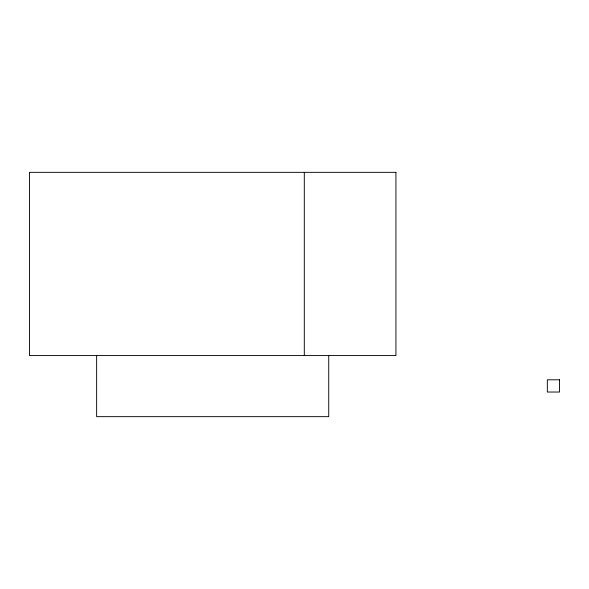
<?xml version="1.0" encoding="UTF-8"?>
<svg xmlns="http://www.w3.org/2000/svg" width="589" height="589" viewBox="0 0 589 589"><rect width="100%" height="100%" fill="white"/><g stroke="black" fill="none" stroke-linecap="round" stroke-linejoin="round"><path stroke-width="0.88" d="M328.736 355.579L328.736 416.659L96.64 416.659L96.64 355.579M304.307 172.341L304.307 355.579M395.926 172.341L29.45 172.341L29.45 355.579L395.926 355.579L395.926 172.341M559.55 379.809L547.336 379.809L547.336 392.031L559.55 392.031L559.55 379.809"/></g></svg>
